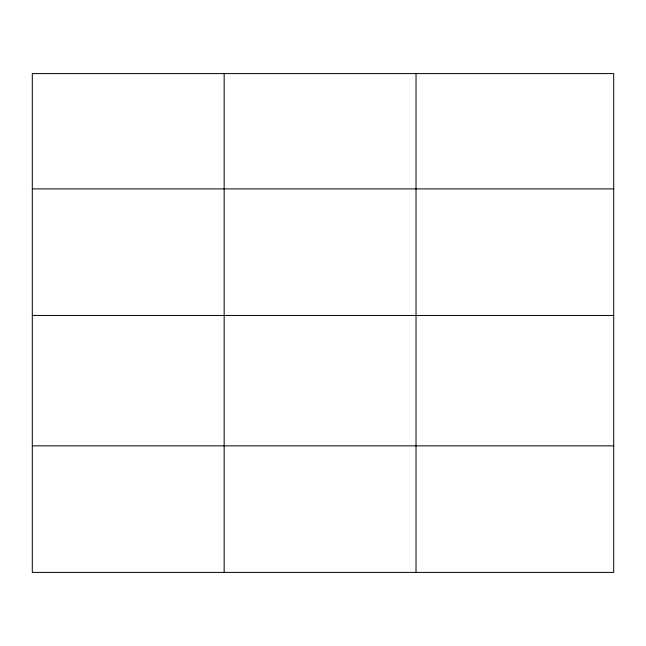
<?xml version="1.0" encoding="UTF-8"?>
<svg xmlns="http://www.w3.org/2000/svg" width="646" height="646" viewBox="0 0 646 646"><rect width="100%" height="100%" fill="white"/><g stroke="black" fill="none" stroke-linecap="round" stroke-linejoin="round"><path stroke-width="0.97" d="M613.7 315.458L613.7 73.596L32.3 73.596L32.3 572.404L613.7 572.404L613.7 315.458L32.3 315.458M32.3 188.898L613.7 188.898M32.3 445.853L613.7 445.853M416.024 73.596L416.024 572.404M224.162 73.596L224.162 572.404"/></g></svg>
